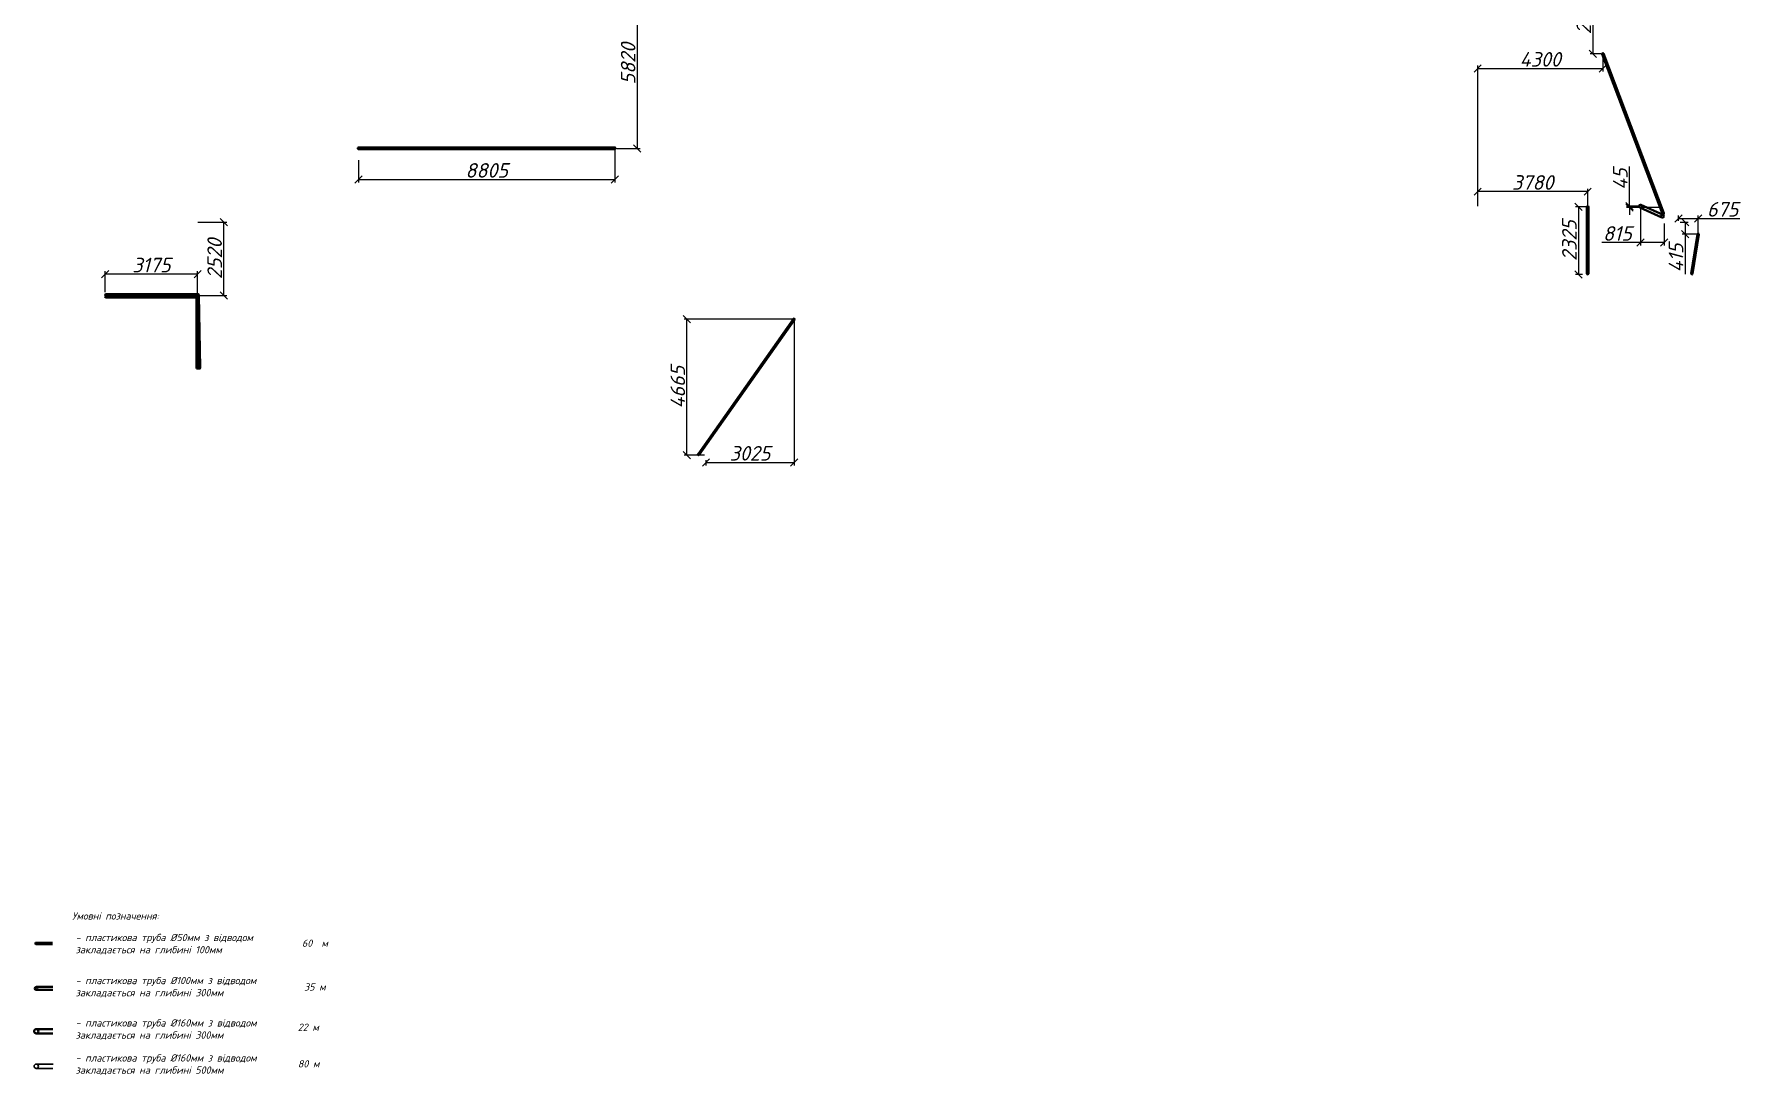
# Model space of a CAD drawing. Header units: millimetres. Extents: x -164867 to 807677, y -316775 to 513985.
# Drawn here: x 142026 to 200635, y 304098 to 339836 of the extents above; entities that cross this region are included whole.
import ezdxf

# ---------------------------------------------------------------- set-up
doc = ezdxf.new("R2010")
doc.units = ezdxf.units.MM
doc.layers.get('Defpoints').update_dxf_attribs({"color": 140})
for name, color, linetype in [('-ЭТР', 12, 'Continuous'), ('Тру6а 150', 200, 'Continuous'), ('Тру6а 50', 92, 'Continuous')]:
    doc.layers.add(name, color=color, linetype=linetype)
doc.layers.add('E_Hidden atributes', color=2, linetype='Continuous', plot=False)
doc.layers.add('E_Розп. мережі', color=5, linetype='Continuous', lineweight=30)
doc.layers.add('IT', color=84, linetype='Continuous', lineweight=5)
doc.styles.add('GOST 2.304', font='isocpeui.ttf')
doc.dimstyles.new('ГОСТ_100_500', dxfattribs={"dimtxt": 500, "dimasz": 250, "dimexe": 100, "dimexo": 50, "dimgap": 63, "dimtad": 1, "dimdec": 0, "dimrnd": 5, "dimtxsty": 'GOST 2.304', "dimblk": 'OBLIQUE', "dimcen": 250, "dimadec": 0, "dimazin": 1, "dimtfac": 1, "dimtdec": 0, "dimtmove": 0, "dimatfit": 3, "dimfxl": 1.25, "dimarcsym": 0})

# ---------------------------------------------------------------- blocks, each defined once
blk = doc.blocks.new('_Oblique')
at = {"color": 0, "linetype": 'ByBlock', "lineweight": -2}
blk.add_line((-0.5, -0.5), (0.5, 0.5), dxfattribs=at)
blk = doc.blocks.new('*D548')
at = {"layer": 'Defpoints', "color": 0, "ltscale": 5, "transparency": 16777216}
for p in [(156347, 341729), (161969, 335911), (162737, 335911)]:
    blk.add_point(p, dxfattribs=at)
at = {"layer": 'Тру6а 50', "color": 0, "lineweight": -2, "ltscale": 5, "transparency": 16777216}
for p, q in [((156397, 341729), (162837, 341729)), ((162737, 341729), (162737, 335911)), ((162019, 335911), (162837, 335911))]:
    blk.add_line(p, q, dxfattribs=at)
at = {"layer": 'Тру6а 50', "color": 0, "lineweight": -2, "ltscale": 5, "transparency": 16777216, "xscale": 250, "yscale": 250, "zscale": 250}
for p, rotation in [((162737, 341729), 90), ((162737, 335911), 270)]:
    blk.add_blockref('_Oblique', p, dxfattribs=dict(at, rotation=rotation))
at = {"layer": 'Тру6а 50', "color": 0, "lineweight": 18, "ltscale": 5, "transparency": 16777216, "insert": (162424, 338820), "char_height": 500, "attachment_point": 5, "rotation": 90, "style": 'GOST 2.304'}
blk.add_mtext('5820', dxfattribs=at)
blk = doc.blocks.new('*D549')
at = {"layer": 'Defpoints', "color": 0, "ltscale": 5, "transparency": 16777216}
for p in [(161969, 335911), (153164, 335562), (161969, 334844)]:
    blk.add_point(p, dxfattribs=at)
at = {"layer": 'Тру6а 50', "color": 0, "lineweight": -2, "ltscale": 5, "transparency": 16777216}
for p, q in [((161969, 335861), (161969, 334744)), ((153164, 335512), (153164, 334744)), ((153164, 334844), (161969, 334844))]:
    blk.add_line(p, q, dxfattribs=at)
at = {"layer": 'Тру6а 50', "color": 0, "lineweight": -2, "ltscale": 5, "transparency": 16777216, "xscale": 250, "yscale": 250, "zscale": 250, "rotation": 180}
blk.add_blockref('_Oblique', (153164, 334844), dxfattribs=at)
at = {"layer": 'Тру6а 50', "color": 0, "lineweight": -2, "ltscale": 5, "transparency": 16777216, "xscale": 250, "yscale": 250, "zscale": 250}
blk.add_blockref('_Oblique', (161969, 334844), dxfattribs=at)
at = {"layer": 'Тру6а 50', "color": 0, "lineweight": 18, "ltscale": 5, "transparency": 16777216, "insert": (157567, 335157), "char_height": 500, "attachment_point": 5, "style": 'GOST 2.304'}
blk.add_mtext('8805', dxfattribs=at)
blk = doc.blocks.new('*D562')
at = {"layer": 'Defpoints', "color": 0, "ltscale": 5, "transparency": 16777216}
for p in [(168121, 330045), (165097, 325260), (168121, 325129)]:
    blk.add_point(p, dxfattribs=at)
at = {"layer": 'Тру6а 50', "color": 0, "lineweight": -2, "ltscale": 5, "transparency": 16777216}
for p, q in [((168121, 329995), (168121, 325029)), ((165097, 325210), (165097, 325029)), ((165097, 325129), (168121, 325129))]:
    blk.add_line(p, q, dxfattribs=at)
at = {"layer": 'Тру6а 50', "color": 0, "lineweight": -2, "ltscale": 5, "transparency": 16777216, "xscale": 250, "yscale": 250, "zscale": 250, "rotation": 180}
blk.add_blockref('_Oblique', (165097, 325129), dxfattribs=at)
at = {"layer": 'Тру6а 50', "color": 0, "lineweight": -2, "ltscale": 5, "transparency": 16777216, "xscale": 250, "yscale": 250, "zscale": 250}
blk.add_blockref('_Oblique', (168121, 325129), dxfattribs=at)
at = {"layer": 'Тру6а 50', "color": 0, "lineweight": 18, "ltscale": 5, "transparency": 16777216, "insert": (166609, 325442), "char_height": 500, "attachment_point": 5, "style": 'GOST 2.304'}
blk.add_mtext('3025', dxfattribs=at)
blk = doc.blocks.new('*D563')
at = {"layer": 'Defpoints', "color": 0, "ltscale": 5, "transparency": 16777216}
for p in [(164443, 330045), (168121, 330045), (165097, 325379)]:
    blk.add_point(p, dxfattribs=at)
at = {"layer": 'Тру6а 50', "color": 0, "lineweight": -2, "ltscale": 5, "transparency": 16777216}
for p, q in [((168071, 330045), (164343, 330045)), ((164443, 325379), (164443, 330045)), ((165047, 325379), (164343, 325379))]:
    blk.add_line(p, q, dxfattribs=at)
at = {"layer": 'Тру6а 50', "color": 0, "lineweight": -2, "ltscale": 5, "transparency": 16777216, "xscale": 250, "yscale": 250, "zscale": 250}
for p, rotation in [((164443, 330045), 90), ((164443, 325379), 270)]:
    blk.add_blockref('_Oblique', p, dxfattribs=dict(at, rotation=rotation))
at = {"layer": 'Тру6а 50', "color": 0, "lineweight": 18, "ltscale": 5, "transparency": 16777216, "insert": (164130, 327712), "char_height": 500, "attachment_point": 5, "rotation": 90, "style": 'GOST 2.304'}
blk.add_mtext('4665', dxfattribs=at)
blk = doc.blocks.new('*D564')
at = {"layer": 'Defpoints', "color": 0, "ltscale": 5, "transparency": 16777216}
for p in [(144467, 331591), (144467, 330931), (147641, 330860)]:
    blk.add_point(p, dxfattribs=at)
at = {"layer": 'Тру6а 50', "color": 0, "lineweight": -2, "ltscale": 5, "transparency": 16777216}
for p, q in [((144467, 330981), (144467, 331691)), ((147641, 331591), (144467, 331591)), ((147641, 330910), (147641, 331691))]:
    blk.add_line(p, q, dxfattribs=at)
at = {"layer": 'Тру6а 50', "color": 0, "lineweight": -2, "ltscale": 5, "transparency": 16777216, "xscale": 250, "yscale": 250, "zscale": 250, "rotation": 180}
blk.add_blockref('_Oblique', (144467, 331591), dxfattribs=at)
at = {"layer": 'Тру6а 50', "color": 0, "lineweight": -2, "ltscale": 5, "transparency": 16777216, "xscale": 250, "yscale": 250, "zscale": 250}
blk.add_blockref('_Oblique', (147641, 331591), dxfattribs=at)
at = {"layer": 'Тру6а 50', "color": 0, "lineweight": 18, "ltscale": 5, "transparency": 16777216, "insert": (146054, 331907), "char_height": 500, "attachment_point": 5, "style": 'GOST 2.304'}
blk.add_mtext('3175', dxfattribs=at)
blk = doc.blocks.new('*D565')
at = {"layer": 'Defpoints', "color": 0, "ltscale": 5, "transparency": 16777216}
for p in [(147597, 333379), (148538, 333379), (147641, 330860)]:
    blk.add_point(p, dxfattribs=at)
at = {"layer": 'Тру6а 50', "color": 0, "lineweight": -2, "ltscale": 5, "transparency": 16777216}
for p, q in [((147647, 333379), (148638, 333379)), ((148538, 330860), (148538, 333379)), ((147691, 330860), (148638, 330860))]:
    blk.add_line(p, q, dxfattribs=at)
at = {"layer": 'Тру6а 50', "color": 0, "lineweight": -2, "ltscale": 5, "transparency": 16777216, "xscale": 250, "yscale": 250, "zscale": 250}
for p, rotation in [((148538, 333379), 90), ((148538, 330860), 270)]:
    blk.add_blockref('_Oblique', p, dxfattribs=dict(at, rotation=rotation))
at = {"layer": 'Тру6а 50', "color": 0, "lineweight": 18, "ltscale": 5, "transparency": 16777216, "insert": (148225, 332119), "char_height": 500, "attachment_point": 5, "rotation": 90, "style": 'GOST 2.304'}
blk.add_mtext('2520', dxfattribs=at)
blk = doc.blocks.new('*D566')
at = {"layer": 'Defpoints', "color": 0, "ltscale": 5, "transparency": 16777216}
for p in [(195374, 333909), (195059, 331583), (195252, 331583)]:
    blk.add_point(p, dxfattribs=at)
at = {"layer": 'Тру6а 50', "color": 0, "lineweight": -2, "ltscale": 5, "transparency": 16777216}
for p, q in [((195324, 333909), (194959, 333909)), ((195059, 333909), (195059, 331583)), ((195202, 331583), (194959, 331583))]:
    blk.add_line(p, q, dxfattribs=at)
at = {"layer": 'Тру6а 50', "color": 0, "lineweight": -2, "ltscale": 5, "transparency": 16777216, "xscale": 250, "yscale": 250, "zscale": 250}
for p, rotation in [((195059, 333909), 90), ((195059, 331583), 270)]:
    blk.add_blockref('_Oblique', p, dxfattribs=dict(at, rotation=rotation))
at = {"layer": 'Тру6а 50', "color": 0, "lineweight": 18, "ltscale": 5, "transparency": 16777216, "insert": (194746, 332746), "char_height": 500, "attachment_point": 5, "rotation": 90, "style": 'GOST 2.304'}
blk.add_mtext('2325', dxfattribs=at)
blk = doc.blocks.new('*D567')
at = {"layer": 'Defpoints', "color": 0, "ltscale": 5, "transparency": 16777216}
for p in [(191597, 334427), (191597, 333879), (195374, 333909)]:
    blk.add_point(p, dxfattribs=at)
at = {"layer": 'Тру6а 50', "color": 0, "lineweight": -2, "ltscale": 5, "transparency": 16777216}
for p, q in [((191597, 333929), (191597, 334527)), ((195374, 334427), (191597, 334427)), ((195374, 333959), (195374, 334527))]:
    blk.add_line(p, q, dxfattribs=at)
at = {"layer": 'Тру6а 50', "color": 0, "lineweight": -2, "ltscale": 5, "transparency": 16777216, "xscale": 250, "yscale": 250, "zscale": 250, "rotation": 180}
blk.add_blockref('_Oblique', (191597, 334427), dxfattribs=at)
at = {"layer": 'Тру6а 50', "color": 0, "lineweight": -2, "ltscale": 5, "transparency": 16777216, "xscale": 250, "yscale": 250, "zscale": 250}
blk.add_blockref('_Oblique', (195374, 334427), dxfattribs=at)
at = {"layer": 'Тру6а 50', "color": 0, "lineweight": 18, "ltscale": 5, "transparency": 16777216, "insert": (193486, 334743), "char_height": 500, "attachment_point": 5, "style": 'GOST 2.304'}
blk.add_mtext('3780', dxfattribs=at)
blk = doc.blocks.new('*D568')
at = {"layer": 'Defpoints', "color": 0, "ltscale": 100, "transparency": 16777216}
for p in [(197184, 333926), (197997, 333379), (197184, 332678)]:
    blk.add_point(p, dxfattribs=at)
at = {"layer": 'E_Розп. мережі', "color": 0, "lineweight": -2, "ltscale": 100, "transparency": 16777216}
for p, q in [((197184, 333876), (197184, 332578)), ((197997, 333329), (197997, 332578)), ((197184, 332678), (195857, 332678)), ((197997, 332678), (197184, 332678))]:
    blk.add_line(p, q, dxfattribs=at)
at = {"layer": 'E_Розп. мережі', "color": 0, "lineweight": -2, "ltscale": 100, "transparency": 16777216, "xscale": 250, "yscale": 250, "zscale": 250, "rotation": 180}
blk.add_blockref('_Oblique', (197184, 332678), dxfattribs=at)
at = {"layer": 'E_Розп. мережі', "color": 0, "lineweight": -2, "ltscale": 100, "transparency": 16777216, "xscale": 250, "yscale": 250, "zscale": 250}
blk.add_blockref('_Oblique', (197997, 332678), dxfattribs=at)
at = {"layer": 'E_Розп. мережі', "color": 0, "lineweight": 18, "ltscale": 100, "transparency": 16777216, "insert": (196396, 332991), "char_height": 500, "attachment_point": 5, "style": 'GOST 2.304'}
blk.add_mtext('815', dxfattribs=at)
blk = doc.blocks.new('*D569')
at = {"layer": 'Defpoints', "color": 0, "ltscale": 100, "transparency": 16777216}
for p in [(196809, 333926), (197184, 333926), (197997, 333879)]:
    blk.add_point(p, dxfattribs=at)
at = {"layer": 'E_Розп. мережі', "color": 0, "lineweight": -2, "ltscale": 100, "transparency": 16777216}
for p, q in [((196809, 333926), (196809, 335291)), ((197134, 333926), (196709, 333926)), ((197947, 333879), (196709, 333879)), ((196809, 333879), (196809, 333926)), ((196809, 333879), (196809, 333629))]:
    blk.add_line(p, q, dxfattribs=at)
at = {"layer": 'E_Розп. мережі', "color": 0, "lineweight": -2, "ltscale": 100, "transparency": 16777216, "xscale": 250, "yscale": 250, "zscale": 250}
for p, rotation in [((196809, 333926), 270), ((196809, 333879), 90)]:
    blk.add_blockref('_Oblique', p, dxfattribs=dict(at, rotation=rotation))
at = {"layer": 'E_Розп. мережі', "color": 0, "lineweight": 18, "ltscale": 100, "transparency": 16777216, "insert": (196496, 334858), "char_height": 500, "attachment_point": 5, "rotation": 90, "style": 'GOST 2.304'}
blk.add_mtext('45', dxfattribs=at)
blk = doc.blocks.new('*D570')
at = {"layer": 'Defpoints', "color": 0, "ltscale": 5, "transparency": 16777216}
for p in [(199169, 333504), (198497, 333379), (199169, 332964)]:
    blk.add_point(p, dxfattribs=at)
at = {"layer": 'Тру6а 50', "color": 0, "lineweight": -2, "ltscale": 5, "transparency": 16777216}
for p, q in [((198497, 333429), (198497, 333604)), ((198497, 333504), (199169, 333504)), ((199169, 333014), (199169, 333604)), ((199169, 333504), (200599, 333504))]:
    blk.add_line(p, q, dxfattribs=at)
at = {"layer": 'Тру6а 50', "color": 0, "lineweight": -2, "ltscale": 5, "transparency": 16777216, "xscale": 250, "yscale": 250, "zscale": 250, "rotation": 180}
blk.add_blockref('_Oblique', (198497, 333504), dxfattribs=at)
at = {"layer": 'Тру6а 50', "color": 0, "lineweight": -2, "ltscale": 5, "transparency": 16777216, "xscale": 250, "yscale": 250, "zscale": 250}
blk.add_blockref('_Oblique', (199169, 333504), dxfattribs=at)
at = {"layer": 'Тру6а 50', "color": 0, "lineweight": 18, "ltscale": 5, "transparency": 16777216, "insert": (200009, 333820), "char_height": 500, "attachment_point": 5, "style": 'GOST 2.304'}
blk.add_mtext('675', dxfattribs=at)
blk = doc.blocks.new('*D571')
at = {"layer": 'Defpoints', "color": 0, "ltscale": 5, "transparency": 16777216}
for p in [(198497, 333379), (198721, 332964), (199169, 332964)]:
    blk.add_point(p, dxfattribs=at)
at = {"layer": 'Тру6а 50', "color": 0, "lineweight": -2, "ltscale": 5, "transparency": 16777216}
for p, q in [((198547, 333379), (198821, 333379)), ((199119, 332964), (198621, 332964)), ((198721, 333379), (198721, 332964)), ((198721, 332964), (198721, 331590))]:
    blk.add_line(p, q, dxfattribs=at)
at = {"layer": 'Тру6а 50', "color": 0, "lineweight": -2, "ltscale": 5, "transparency": 16777216, "xscale": 250, "yscale": 250, "zscale": 250}
for p, rotation in [((198721, 333379), 90), ((198721, 332964), 270)]:
    blk.add_blockref('_Oblique', p, dxfattribs=dict(at, rotation=rotation))
at = {"layer": 'Тру6а 50', "color": 0, "lineweight": 18, "ltscale": 5, "transparency": 16777216, "insert": (198408, 332152), "char_height": 500, "attachment_point": 5, "rotation": 90, "style": 'GOST 2.304'}
blk.add_mtext('415', dxfattribs=at)
blk = doc.blocks.new('*D595')
at = {"layer": 'Defpoints', "color": 0, "ltscale": 5, "transparency": 16777216}
for p in [(197997, 341879), (195555, 339159), (195896, 339159)]:
    blk.add_point(p, dxfattribs=at)
at = {"layer": 'Тру6а 50', "color": 0, "lineweight": -2, "ltscale": 5, "transparency": 16777216}
for p, q in [((197947, 341879), (195455, 341879)), ((195555, 341879), (195555, 339159)), ((195846, 339159), (195455, 339159))]:
    blk.add_line(p, q, dxfattribs=at)
at = {"layer": 'Тру6а 50', "color": 0, "lineweight": -2, "ltscale": 5, "transparency": 16777216, "xscale": 250, "yscale": 250, "zscale": 250}
for p, rotation in [((195555, 341879), 90), ((195555, 339159), 270)]:
    blk.add_blockref('_Oblique', p, dxfattribs=dict(at, rotation=rotation))
at = {"layer": 'Тру6а 50', "color": 0, "lineweight": 18, "ltscale": 5, "transparency": 16777216, "insert": (195239, 340519), "char_height": 500, "attachment_point": 5, "rotation": 90, "style": 'GOST 2.304'}
blk.add_mtext('2720', dxfattribs=at)
blk = doc.blocks.new('*D596')
at = {"layer": 'Defpoints', "color": 0, "ltscale": 5, "transparency": 16777216}
for p in [(195896, 339159), (195896, 338657), (191597, 333879)]:
    blk.add_point(p, dxfattribs=at)
at = {"layer": 'Тру6а 50', "color": 0, "lineweight": -2, "ltscale": 5, "transparency": 16777216}
for p, q in [((195896, 339109), (195896, 338557)), ((191597, 333929), (191597, 338757)), ((191597, 338657), (195896, 338657))]:
    blk.add_line(p, q, dxfattribs=at)
at = {"layer": 'Тру6а 50', "color": 0, "lineweight": -2, "ltscale": 5, "transparency": 16777216, "xscale": 250, "yscale": 250, "zscale": 250, "rotation": 180}
blk.add_blockref('_Oblique', (191597, 338657), dxfattribs=at)
at = {"layer": 'Тру6а 50', "color": 0, "lineweight": -2, "ltscale": 5, "transparency": 16777216, "xscale": 250, "yscale": 250, "zscale": 250}
blk.add_blockref('_Oblique', (195896, 338657), dxfattribs=at)
at = {"layer": 'Тру6а 50', "color": 0, "lineweight": 18, "ltscale": 5, "transparency": 16777216, "insert": (193746, 338970), "char_height": 500, "attachment_point": 5, "style": 'GOST 2.304'}
blk.add_mtext('4300', dxfattribs=at)

msp = doc.modelspace()

# ---------------------------------------------------------------- linework, layer by layer
at = {"layer": 'IT', "color": 34, "linetype": 'Continuous', "lineweight": 30, "ltscale": 5}
for p, q in [((142101.32, 304316.78), (142669.93, 304316.78)), ((142101.44, 304466.54), (142674.24, 304466.54))]:
    msp.add_line(p, q, dxfattribs=at)
msp.add_circle((142100.86, 304391.64), 74.89, dxfattribs=at)
at = {"layer": 'Тру6а 150', "color": 5, "lineweight": 40}
for p, q in [((142094.03, 307116.91), (142666.83, 307116.91)), ((142094.03, 307016.91), (142666.83, 307016.91))]:
    msp.add_line(p, q, dxfattribs=at)
at = {"layer": 'Тру6а 150', "lineweight": 40}
for p, q in [((142100.74, 305519.49), (142669.35, 305519.49)), ((142100.86, 305669.26), (142673.66, 305669.26))]:
    msp.add_line(p, q, dxfattribs=at)
at = {"layer": 'Тру6а 150', "color": 5, "lineweight": 40}
for points in [[(197163.32, 333880.43), (197926.37, 333539.94)], [(197963.99, 333632.53), (197204.08, 333971.74)]]:
    msp.add_lwpolyline(points, dxfattribs=at)
for centre in [(197183.7, 333926.09), (197946.74, 333585.6), (142094.39, 307066.91)]:
    msp.add_circle(centre, 50, dxfattribs=at)
at = {"layer": 'Тру6а 150', "lineweight": 40}
msp.add_circle((142100.86, 305594.37), 74.89, dxfattribs=at)
at = {"layer": 'Тру6а 50', "lineweight": 40, "ltscale": 5}
for p, q in [((142085.32, 308586.53), (142658.12, 308586.53)), ((142085.33, 308637.23), (142658.13, 308637.23))]:
    msp.add_line(p, q, dxfattribs=at)
for points in [[(197941.47, 333663.67), (195873.39, 339147.49)], [(197987.79, 333684.09), (195919.71, 339167.91)], [(153164.32, 335939.15), (161968.8, 335939.15)], [(153164.32, 335888.45), (161968.8, 335888.45)], [(195348.98, 333908.77), (195348.98, 331608.37)], [(195399.67, 333908.77), (195399.67, 331608.37)], [(198927.74, 331618.75), (199144.8, 332970.47)], [(198977.3, 331608.03), (199194.35, 332959.75)], [(147656.83, 330851.58), (144492.17, 330858.78)], [(144492.23, 330909.48), (147660.06, 330902.07)], [(144492.23, 330838.84), (147628.38, 330845.31)], [(147605.93, 328372.49), (147603.11, 330794.56), (144492.23, 330788.14)], [(147634.72, 330876.47), (147676.57, 328372.52)], [(147653.78, 330819.7), (147656.63, 328372.49)], [(147685.41, 330876.47), (147727.27, 328372.52)], [(168097.86, 330054.74), (164826.03, 325417.87)], [(168139.29, 330025.51), (164867.45, 325388.64)]]:
    msp.add_lwpolyline(points, dxfattribs=at)
for centre in [(195895.99, 339158.96), (153164.32, 335913.8), (161968.8, 335913.8), (195374.32, 333908.77), (197967.04, 333669.53), (199169.32, 332963.77), (195374.32, 331608.37), (198951.95, 331608.03), (144492.23, 330884.13), (144492.23, 330813.49), (147628.43, 330819.96), (147660.06, 330876.72), (168121.32, 330045.13), (147631.28, 328372.52), (147701.92, 328372.52), (164846.74, 325403.26), (142085.33, 308611.88)]:
    msp.add_circle(centre, 25.35, dxfattribs=at)

# ---------------------------------------------------------------- texts
at = {"layer": '-ЭТР', "color": 7, "style": 'GOST 2.304'}
msp.add_text('Умовні позначення:', height=250, dxfattribs=at).set_placement((143330.61, 309430.69))
at = {"layer": '-ЭТР', "linetype": 'Continuous', "insert": (143447.91, 308586.53), "char_height": 250, "attachment_point": 4, "style": 'GOST 2.304'}
msp.add_mtext('{\\C92;- пластикова труба %%C50мм з відводом \\Pзакладається на глибині 100мм}', dxfattribs=at)
at = {"layer": 'E_Hidden atributes', "color": 2, "lineweight": 40, "style": 'GOST 2.304'}
for s, p in [('60  м', (151222.64, 308494.01)), ('35 м', (151296.47, 306992.43)), ('22 м', (151081.4, 305608.15)), ('80 м', (151081.4, 304351.67))]:
    msp.add_text(s, height=250, dxfattribs=at).set_placement(p)
at = {"layer": 'IT', "color": 34, "linetype": 'Continuous', "lineweight": 30, "ltscale": 5, "insert": (143447.91, 304451.53), "char_height": 250, "attachment_point": 4, "style": 'GOST 2.304'}
msp.add_mtext('- пластикова труба %%C160мм з відводом\\Pзакладається на глибині 500мм', dxfattribs=at)
at = {"layer": 'Тру6а 150', "color": 5, "lineweight": 40, "insert": (143447.91, 307109.4), "char_height": 250, "attachment_point": 4, "style": 'GOST 2.304'}
msp.add_mtext('- пластикова труба %%C100мм з відводом \\Pзакладається на глибині 300мм', dxfattribs=at)
at = {"layer": 'Тру6а 150', "lineweight": 40, "insert": (143447.91, 305654.24), "char_height": 250, "attachment_point": 4, "style": 'GOST 2.304'}
msp.add_mtext('{\\C200;- пластикова труба %%C160мм з відводом \\Pзакладається на глибині 300мм}', dxfattribs=at)

# ---------------------------------------------------------------- dimensions: what is measured, and where the dimension line sits
at = {"layer": 'E_Розп. мережі', "lineweight": 18, "ltscale": 100}
dim = msp.add_linear_dim(base=(196809.34, 333926.09), p1=(197996.74, 333878.78), p2=(197183.7, 333926.09), angle=90, dimstyle='ГОСТ_100_500', dxfattribs=at)
dim.commit()
dim.dimension.update_dxf_attribs({"geometry": '*D569', "text_midpoint": (196496.34, 334858.4)})
dim = msp.add_linear_dim(base=(197183.7, 332678.46), p1=(197996.74, 333378.78), p2=(197183.7, 333926.09), dimstyle='ГОСТ_100_500', dxfattribs=at)
dim.commit()
dim.dimension.update_dxf_attribs({"geometry": '*D568', "text_midpoint": (196395.51, 332991.46)})
at = {"layer": 'Тру6а 50', "lineweight": 18, "ltscale": 5}
for base, p1, p2, picture, middle in [((162736.66, 335911.08), (156346.74, 341728.78), (161968.8, 335911.08), '*D548', (162423.66, 338819.93)), ((195554.74, 339158.96), (197996.74, 341878.78), (195895.99, 339158.96), '*D595', (195238.52, 340518.87)), ((148538.41, 333378.78), (147641.4, 330859.57), (147596.74, 333378.78), '*D565', (148225.41, 332119.18)), ((195058.65, 331583.03), (195374.32, 333908.77), (195252.36, 331583.03), '*D566', (194745.65, 332745.9)), ((198720.63, 332963.77), (198496.74, 333378.78), (199169.32, 332963.77), '*D571', (198407.63, 332152.1)), ((164442.63, 330045.13), (165096.74, 325378.78), (168121.32, 330045.13), '*D563', (164129.63, 327711.95))]:
    dim = msp.add_linear_dim(base=base, p1=p1, p2=p2, angle=90, dimstyle='ГОСТ_100_500', dxfattribs=at)
    dim.commit()
    dim.dimension.update_dxf_attribs({"geometry": picture, "text_midpoint": middle})
for base, p1, p2, picture, middle in [((195895.99, 338656.95), (191596.74, 333878.78), (195895.99, 339158.96), '*D596', (193746.37, 338969.95)), ((161968.8, 334843.95), (153164.32, 335562.35), (161968.8, 335911.08), '*D549', (157566.56, 335156.95)), ((191596.74, 334426.98), (195374.32, 333908.77), (191596.74, 333878.78), '*D567', (193485.53, 334743.2)), ((199169.32, 333503.86), (198496.74, 333378.78), (199169.32, 332963.77), '*D570', (200009.03, 333820.08)), ((144466.88, 331590.83), (147641.4, 330859.57), (144466.88, 330931.43), '*D564', (146054.14, 331907.05)), ((168121.32, 325128.78), (165096.74, 325260.09), (168121.32, 330045.13), '*D562', (166609.03, 325441.78))]:
    dim = msp.add_linear_dim(base=base, p1=p1, p2=p2, dimstyle='ГОСТ_100_500', dxfattribs=at)
    dim.commit()
    dim.dimension.update_dxf_attribs({"geometry": picture, "text_midpoint": middle})

doc.saveas('drawing.dxf')
